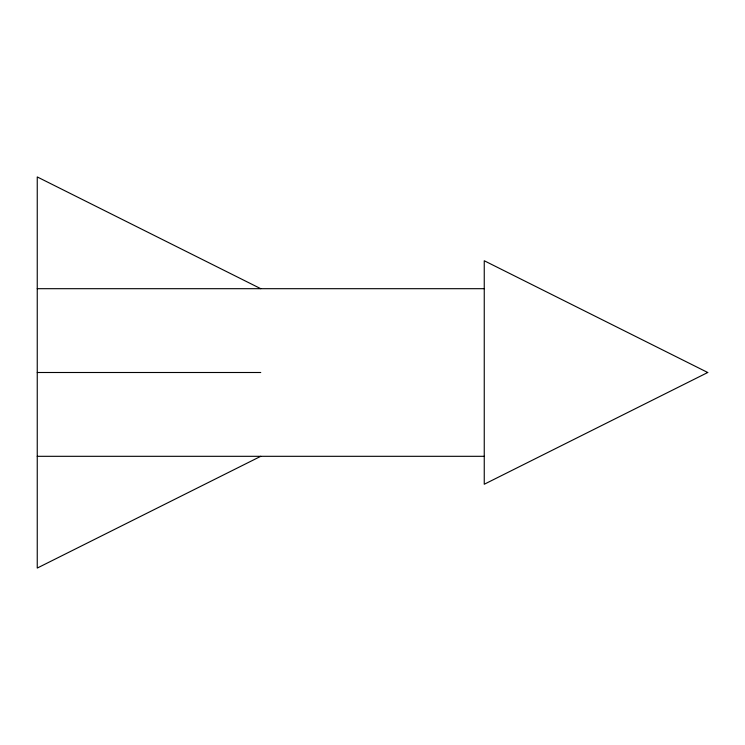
<?xml version="1.0" encoding="UTF-8"?>
<svg xmlns="http://www.w3.org/2000/svg" width="745" height="745" viewBox="0 0 745 745"><rect width="100%" height="100%" fill="white"/><g stroke="black" fill="none" stroke-linecap="round" stroke-linejoin="round"><path stroke-width="1.12" d="M260.75 456.312L37.25 568.062L37.25 176.938L260.75 288.688M37.25 288.688L484.25 288.688M37.25 372.5L260.75 372.5M37.25 456.312L484.25 456.312M707.75 372.5L484.25 484.25L484.25 260.75L707.75 372.5"/></g></svg>
